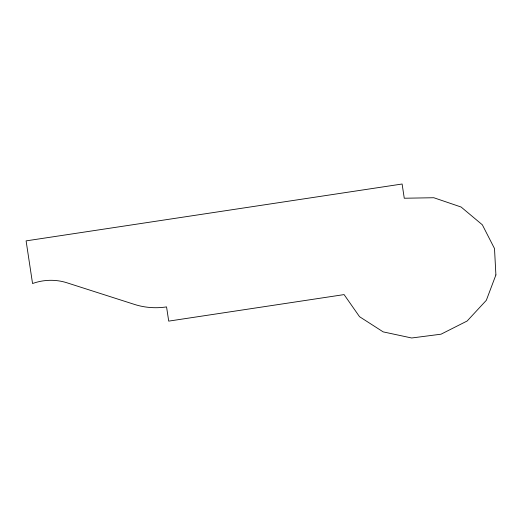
<?xml version="1.0" encoding="UTF-8"?>
<svg xmlns="http://www.w3.org/2000/svg" width="522" height="522" viewBox="0 0 522 522"><rect width="100%" height="100%" fill="white"/><g stroke="black" fill="none" stroke-linecap="round" stroke-linejoin="round"><path stroke-width="0.78" d="M495.9 274.95L486.334 300.294L467.151 321.004L441.038 334.191L411.669 337.988L383.168 331.875L359.534 316.697L344.096 294.597L168.71 321.121L166.557 306.903A64.506 57.524 -8.6 0 1 134.493 304.424L66.907 282.774A48.376 43.143 -8.6 0 0 32.553 283.531L26.1 240.877L402.11 184.012L404.263 198.23L433.808 197.734L461.109 207.025L482.335 224.799L494.504 248.55L495.9 274.95"/></g></svg>
